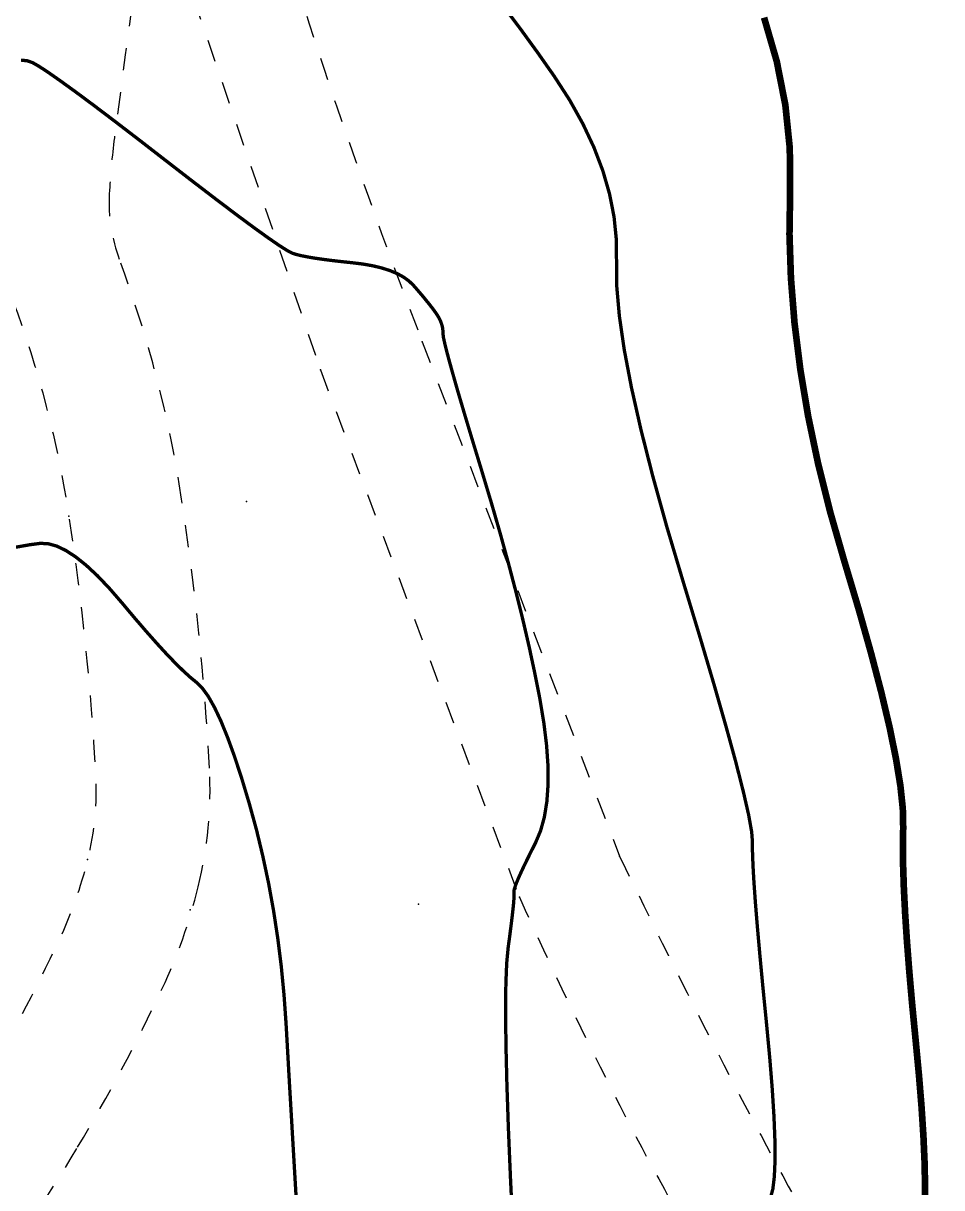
# Model space of a CAD drawing. Extents: x 940 to 1495, y 832 to 1212.
# Drawn here: x 1248.83 to 1269.52, y 887.96 to 914.19 of the extents above; entities that cross this region are included whole.
import ezdxf

# ---------------------------------------------------------------- set-up
doc = ezdxf.new("R2010")
doc.units = 0
doc.header["$LTSCALE"] = 0.5
doc.header["$PDSIZE"] = 0.2
doc.linetypes.add('X6', pattern=[2, 1, -1])
for name, color, linetype in [('DGX', 2, 'CONTINUOUS'), ('DLSS', 4, 'CONTINUOUS'), ('ZDH', 1, 'CONTINUOUS')]:
    doc.layers.add(name, color=color, linetype=linetype)

msp = doc.modelspace()

# ---------------------------------------------------------------- linework, layer by layer
at = {"layer": 'DGX', "linetype": 'Continuous', "const_width": 0.075, "flags": 128}
for points in [[(1265.66, 887.742), (1265.712, 887.935), (1265.745, 888.214), (1265.761, 888.578), (1265.758, 889.028), (1265.737, 889.565), (1265.698, 890.187), (1265.641, 890.894), (1265.566, 891.688), (1265.487, 892.483), (1265.42, 893.195), (1265.364, 893.825), (1265.319, 894.373), (1265.286, 894.837), (1265.264, 895.219), (1265.253, 895.519), (1265.253, 895.736), (1265.234, 895.981), (1265.165, 896.366), (1265.045, 896.891), (1264.876, 897.555), (1264.655, 898.359), (1264.385, 899.303), (1264.064, 900.386), (1263.693, 901.609), (1263.323, 902.852), (1263.005, 903.998), (1262.739, 905.045), (1262.525, 905.995), (1262.363, 906.846), (1262.254, 907.599), (1262.196, 908.255), (1262.19, 908.812), (1262.186, 909.322), (1262.134, 909.836), (1262.032, 910.353), (1261.881, 910.875), (1261.681, 911.4), (1261.432, 911.93), (1261.135, 912.463), (1260.788, 913), (1260.407, 913.543), (1260.007, 914.094), (1259.586, 914.653)], [(1265.66, 887.742), (1265.712, 887.935), (1265.745, 888.214), (1265.761, 888.578), (1265.758, 889.028), (1265.737, 889.565), (1265.698, 890.187), (1265.641, 890.894), (1265.566, 891.688), (1265.487, 892.483), (1265.42, 893.195), (1265.364, 893.825), (1265.319, 894.373), (1265.286, 894.837), (1265.264, 895.219), (1265.253, 895.519), (1265.253, 895.736), (1265.234, 895.981), (1265.165, 896.366), (1265.045, 896.891), (1264.876, 897.555), (1264.655, 898.359), (1264.385, 899.303), (1264.064, 900.386), (1263.693, 901.609), (1263.323, 902.852), (1263.005, 903.998), (1262.739, 905.045), (1262.525, 905.995), (1262.363, 906.846), (1262.254, 907.599), (1262.196, 908.255), (1262.19, 908.812), (1262.186, 909.322), (1262.134, 909.836), (1262.032, 910.353), (1261.881, 910.875), (1261.681, 911.4), (1261.432, 911.93), (1261.135, 912.463), (1260.788, 913), (1260.407, 913.543), (1260.007, 914.094), (1259.586, 914.653)], [(1265.66, 887.742), (1265.712, 887.935), (1265.745, 888.214), (1265.761, 888.578), (1265.758, 889.028), (1265.737, 889.565), (1265.698, 890.187), (1265.641, 890.894), (1265.566, 891.688), (1265.487, 892.483), (1265.42, 893.195), (1265.364, 893.825), (1265.319, 894.373), (1265.286, 894.837), (1265.264, 895.219), (1265.253, 895.519), (1265.253, 895.736), (1265.234, 895.981), (1265.165, 896.366), (1265.045, 896.891), (1264.876, 897.555), (1264.655, 898.359), (1264.385, 899.303), (1264.064, 900.386), (1263.693, 901.609), (1263.323, 902.852), (1263.005, 903.998), (1262.739, 905.045), (1262.525, 905.995), (1262.363, 906.846), (1262.254, 907.599), (1262.196, 908.255), (1262.19, 908.812), (1262.186, 909.322), (1262.134, 909.836), (1262.032, 910.353), (1261.881, 910.875), (1261.681, 911.4), (1261.432, 911.93), (1261.135, 912.463), (1260.788, 913), (1260.407, 913.543), (1260.007, 914.094), (1259.586, 914.653)], [(1265.66, 887.742), (1265.712, 887.935), (1265.745, 888.214), (1265.761, 888.578), (1265.758, 889.028), (1265.737, 889.565), (1265.698, 890.187), (1265.641, 890.894), (1265.566, 891.688), (1265.487, 892.483), (1265.42, 893.195), (1265.364, 893.825), (1265.319, 894.373), (1265.286, 894.837), (1265.264, 895.219), (1265.253, 895.519), (1265.253, 895.736), (1265.234, 895.981), (1265.165, 896.366), (1265.045, 896.891), (1264.876, 897.555), (1264.655, 898.359), (1264.385, 899.303), (1264.064, 900.386), (1263.693, 901.609), (1263.323, 902.852), (1263.005, 903.998), (1262.739, 905.045), (1262.525, 905.995), (1262.363, 906.846), (1262.254, 907.599), (1262.196, 908.255), (1262.19, 908.812), (1262.186, 909.322), (1262.134, 909.836), (1262.032, 910.353), (1261.881, 910.875), (1261.681, 911.4), (1261.432, 911.93), (1261.135, 912.463), (1260.788, 913), (1260.407, 913.543), (1260.007, 914.094), (1259.586, 914.653)], [(1265.66, 887.742), (1265.712, 887.935), (1265.745, 888.214), (1265.761, 888.578), (1265.758, 889.028), (1265.737, 889.565), (1265.698, 890.187), (1265.641, 890.894), (1265.566, 891.688), (1265.487, 892.483), (1265.42, 893.195), (1265.364, 893.825), (1265.319, 894.373), (1265.286, 894.837), (1265.264, 895.219), (1265.253, 895.519), (1265.253, 895.736), (1265.234, 895.981), (1265.165, 896.366), (1265.045, 896.891), (1264.876, 897.555), (1264.655, 898.359), (1264.385, 899.303), (1264.064, 900.386), (1263.693, 901.609), (1263.323, 902.852), (1263.005, 903.998), (1262.739, 905.045), (1262.525, 905.995), (1262.363, 906.846), (1262.254, 907.599), (1262.196, 908.255), (1262.19, 908.812), (1262.186, 909.322), (1262.134, 909.836), (1262.032, 910.353), (1261.881, 910.875), (1261.681, 911.4), (1261.432, 911.93), (1261.135, 912.463), (1260.788, 913), (1260.407, 913.543), (1260.007, 914.094), (1259.586, 914.653)], [(1265.66, 887.742), (1265.712, 887.935), (1265.745, 888.214), (1265.761, 888.578), (1265.758, 889.028), (1265.737, 889.565), (1265.698, 890.187), (1265.641, 890.894), (1265.566, 891.688), (1265.487, 892.483), (1265.42, 893.195), (1265.364, 893.825), (1265.319, 894.373), (1265.286, 894.837), (1265.264, 895.219), (1265.253, 895.519), (1265.253, 895.736), (1265.234, 895.981), (1265.165, 896.366), (1265.045, 896.891), (1264.876, 897.555), (1264.655, 898.359), (1264.385, 899.303), (1264.064, 900.386), (1263.693, 901.609), (1263.323, 902.852), (1263.005, 903.998), (1262.739, 905.045), (1262.525, 905.995), (1262.363, 906.846), (1262.254, 907.599), (1262.196, 908.255), (1262.19, 908.812), (1262.186, 909.322), (1262.134, 909.836), (1262.032, 910.353), (1261.881, 910.875), (1261.681, 911.4), (1261.432, 911.93), (1261.135, 912.463), (1260.788, 913), (1260.407, 913.543), (1260.007, 914.094), (1259.586, 914.653)], [(1259.863, 886.88), (1259.802, 888.155), (1259.754, 889.297), (1259.72, 890.307), (1259.699, 891.185), (1259.691, 891.93), (1259.697, 892.544), (1259.716, 893.025), (1259.749, 893.373), (1259.785, 893.64), (1259.815, 893.875), (1259.84, 894.078), (1259.859, 894.249), (1259.873, 894.388), (1259.88, 894.496), (1259.882, 894.571), (1259.878, 894.615), (1259.88, 894.657), (1259.899, 894.727), (1259.934, 894.825), (1259.987, 894.951), (1260.056, 895.104), (1260.143, 895.286), (1260.246, 895.496), (1260.366, 895.734), (1260.48, 896.005), (1260.565, 896.314), (1260.621, 896.662), (1260.648, 897.047), (1260.646, 897.471), (1260.614, 897.933), (1260.553, 898.433), (1260.464, 898.971), (1260.352, 899.539), (1260.226, 900.128), (1260.085, 900.737), (1259.929, 901.367), (1259.758, 902.018), (1259.573, 902.69), (1259.373, 903.383), (1259.159, 904.096), (1258.951, 904.778), (1258.771, 905.376), (1258.619, 905.891), (1258.496, 906.322), (1258.4, 906.669), (1258.332, 906.932), (1258.292, 907.112), (1258.28, 907.208), (1258.28, 907.262), (1258.274, 907.317), (1258.263, 907.372), (1258.247, 907.427), (1258.226, 907.483), (1258.2, 907.539), (1258.168, 907.596), (1258.131, 907.653), (1258.089, 907.713), (1258.04, 907.779), (1257.985, 907.85), (1257.923, 907.927), (1257.856, 908.01), (1257.782, 908.098), (1257.702, 908.191), (1257.615, 908.291), (1257.515, 908.388), (1257.394, 908.476), (1257.253, 908.554), (1257.09, 908.622), (1256.906, 908.681), (1256.702, 908.731), (1256.477, 908.771), (1256.231, 908.801), (1255.985, 908.827), (1255.762, 908.853), (1255.562, 908.879), (1255.384, 908.905), (1255.228, 908.932), (1255.094, 908.958), (1254.983, 908.985), (1254.895, 909.012), (1254.782, 909.069), (1254.6, 909.184), (1254.347, 909.358), (1254.024, 909.59), (1253.631, 909.881), (1253.168, 910.231), (1252.635, 910.639), (1252.031, 911.106), (1251.426, 911.575), (1250.886, 911.989), (1250.413, 912.347), (1250.005, 912.65), (1249.663, 912.897), (1249.387, 913.09), (1249.178, 913.227), (1249.034, 913.309), (1248.914, 913.35), (1248.776, 913.365)], [(1259.863, 886.88), (1259.802, 888.155), (1259.754, 889.297), (1259.72, 890.307), (1259.699, 891.185), (1259.691, 891.93), (1259.697, 892.544), (1259.716, 893.025), (1259.749, 893.373), (1259.785, 893.64), (1259.815, 893.875), (1259.84, 894.078), (1259.859, 894.249), (1259.873, 894.388), (1259.88, 894.496), (1259.882, 894.571), (1259.878, 894.615), (1259.88, 894.657), (1259.899, 894.727), (1259.934, 894.825), (1259.987, 894.951), (1260.056, 895.104), (1260.143, 895.286), (1260.246, 895.496), (1260.366, 895.734), (1260.48, 896.005), (1260.565, 896.314), (1260.621, 896.662), (1260.648, 897.047), (1260.646, 897.471), (1260.614, 897.933), (1260.553, 898.433), (1260.464, 898.971), (1260.352, 899.539), (1260.226, 900.128), (1260.085, 900.737), (1259.929, 901.367), (1259.758, 902.018), (1259.573, 902.69), (1259.373, 903.383), (1259.159, 904.096), (1258.951, 904.778), (1258.771, 905.376), (1258.619, 905.891), (1258.496, 906.322), (1258.4, 906.669), (1258.332, 906.932), (1258.292, 907.112), (1258.28, 907.208), (1258.28, 907.262), (1258.274, 907.317), (1258.263, 907.372), (1258.247, 907.427), (1258.226, 907.483), (1258.2, 907.539), (1258.168, 907.596), (1258.131, 907.653), (1258.089, 907.713), (1258.04, 907.779), (1257.985, 907.85), (1257.923, 907.927), (1257.856, 908.01), (1257.782, 908.098), (1257.702, 908.191), (1257.615, 908.291), (1257.515, 908.388), (1257.394, 908.476), (1257.253, 908.554), (1257.09, 908.622), (1256.906, 908.681), (1256.702, 908.731), (1256.477, 908.771), (1256.231, 908.801), (1255.985, 908.827), (1255.762, 908.853), (1255.562, 908.879), (1255.384, 908.905), (1255.228, 908.932), (1255.094, 908.958), (1254.983, 908.985), (1254.895, 909.012), (1254.782, 909.069), (1254.6, 909.184), (1254.347, 909.358), (1254.024, 909.59), (1253.631, 909.881), (1253.168, 910.231), (1252.635, 910.639), (1252.031, 911.106), (1251.426, 911.575), (1250.886, 911.989), (1250.413, 912.347), (1250.005, 912.65), (1249.663, 912.897), (1249.387, 913.09), (1249.178, 913.227), (1249.034, 913.309), (1248.914, 913.35), (1248.776, 913.365)], [(1259.863, 886.88), (1259.802, 888.155), (1259.754, 889.297), (1259.72, 890.307), (1259.699, 891.185), (1259.691, 891.93), (1259.697, 892.544), (1259.716, 893.025), (1259.749, 893.373), (1259.785, 893.64), (1259.815, 893.875), (1259.84, 894.078), (1259.859, 894.249), (1259.873, 894.388), (1259.88, 894.496), (1259.882, 894.571), (1259.878, 894.615), (1259.88, 894.657), (1259.899, 894.727), (1259.934, 894.825), (1259.987, 894.951), (1260.056, 895.104), (1260.143, 895.286), (1260.246, 895.496), (1260.366, 895.734), (1260.48, 896.005), (1260.565, 896.314), (1260.621, 896.662), (1260.648, 897.047), (1260.646, 897.471), (1260.614, 897.933), (1260.553, 898.433), (1260.464, 898.971), (1260.352, 899.539), (1260.226, 900.128), (1260.085, 900.737), (1259.929, 901.367), (1259.758, 902.018), (1259.573, 902.69), (1259.373, 903.383), (1259.159, 904.096), (1258.951, 904.778), (1258.771, 905.376), (1258.619, 905.891), (1258.496, 906.322), (1258.4, 906.669), (1258.332, 906.932), (1258.292, 907.112), (1258.28, 907.208), (1258.28, 907.262), (1258.274, 907.317), (1258.263, 907.372), (1258.247, 907.427), (1258.226, 907.483), (1258.2, 907.539), (1258.168, 907.596), (1258.131, 907.653), (1258.089, 907.713), (1258.04, 907.779), (1257.985, 907.85), (1257.923, 907.927), (1257.856, 908.01), (1257.782, 908.098), (1257.702, 908.191), (1257.615, 908.291), (1257.515, 908.388), (1257.394, 908.476), (1257.253, 908.554), (1257.09, 908.622), (1256.906, 908.681), (1256.702, 908.731), (1256.477, 908.771), (1256.231, 908.801), (1255.985, 908.827), (1255.762, 908.853), (1255.562, 908.879), (1255.384, 908.905), (1255.228, 908.932), (1255.094, 908.958), (1254.983, 908.985), (1254.895, 909.012), (1254.782, 909.069), (1254.6, 909.184), (1254.347, 909.358), (1254.024, 909.59), (1253.631, 909.881), (1253.168, 910.231), (1252.635, 910.639), (1252.031, 911.106), (1251.426, 911.575), (1250.886, 911.989), (1250.413, 912.347), (1250.005, 912.65), (1249.663, 912.897), (1249.387, 913.09), (1249.178, 913.227), (1249.034, 913.309), (1248.914, 913.35), (1248.776, 913.365)], [(1259.863, 886.88), (1259.802, 888.155), (1259.754, 889.297), (1259.72, 890.307), (1259.699, 891.185), (1259.691, 891.93), (1259.697, 892.544), (1259.716, 893.025), (1259.749, 893.373), (1259.785, 893.64), (1259.815, 893.875), (1259.84, 894.078), (1259.859, 894.249), (1259.873, 894.388), (1259.88, 894.496), (1259.882, 894.571), (1259.878, 894.615), (1259.88, 894.657), (1259.899, 894.727), (1259.934, 894.825), (1259.987, 894.951), (1260.056, 895.104), (1260.143, 895.286), (1260.246, 895.496), (1260.366, 895.734), (1260.48, 896.005), (1260.565, 896.314), (1260.621, 896.662), (1260.648, 897.047), (1260.646, 897.471), (1260.614, 897.933), (1260.553, 898.433), (1260.464, 898.971), (1260.352, 899.539), (1260.226, 900.128), (1260.085, 900.737), (1259.929, 901.367), (1259.758, 902.018), (1259.573, 902.69), (1259.373, 903.383), (1259.159, 904.096), (1258.951, 904.778), (1258.771, 905.376), (1258.619, 905.891), (1258.496, 906.322), (1258.4, 906.669), (1258.332, 906.932), (1258.292, 907.112), (1258.28, 907.208), (1258.28, 907.262), (1258.274, 907.317), (1258.263, 907.372), (1258.247, 907.427), (1258.226, 907.483), (1258.2, 907.539), (1258.168, 907.596), (1258.131, 907.653), (1258.089, 907.713), (1258.04, 907.779), (1257.985, 907.85), (1257.923, 907.927), (1257.856, 908.01), (1257.782, 908.098), (1257.702, 908.191), (1257.615, 908.291), (1257.515, 908.388), (1257.394, 908.476), (1257.253, 908.554), (1257.09, 908.622), (1256.906, 908.681), (1256.702, 908.731), (1256.477, 908.771), (1256.231, 908.801), (1255.985, 908.827), (1255.762, 908.853), (1255.562, 908.879), (1255.384, 908.905), (1255.228, 908.932), (1255.094, 908.958), (1254.983, 908.985), (1254.895, 909.012), (1254.782, 909.069), (1254.6, 909.184), (1254.347, 909.358), (1254.024, 909.59), (1253.631, 909.881), (1253.168, 910.231), (1252.635, 910.639), (1252.031, 911.106), (1251.426, 911.575), (1250.886, 911.989), (1250.413, 912.347), (1250.005, 912.65), (1249.663, 912.897), (1249.387, 913.09), (1249.178, 913.227), (1249.034, 913.309), (1248.914, 913.35), (1248.776, 913.365)], [(1259.863, 886.88), (1259.802, 888.155), (1259.754, 889.297), (1259.72, 890.307), (1259.699, 891.185), (1259.691, 891.93), (1259.697, 892.544), (1259.716, 893.025), (1259.749, 893.373), (1259.785, 893.64), (1259.815, 893.875), (1259.84, 894.078), (1259.859, 894.249), (1259.873, 894.388), (1259.88, 894.496), (1259.882, 894.571), (1259.878, 894.615), (1259.88, 894.657), (1259.899, 894.727), (1259.934, 894.825), (1259.987, 894.951), (1260.056, 895.104), (1260.143, 895.286), (1260.246, 895.496), (1260.366, 895.734), (1260.48, 896.005), (1260.565, 896.314), (1260.621, 896.662), (1260.648, 897.047), (1260.646, 897.471), (1260.614, 897.933), (1260.553, 898.433), (1260.464, 898.971), (1260.352, 899.539), (1260.226, 900.128), (1260.085, 900.737), (1259.929, 901.367), (1259.758, 902.018), (1259.573, 902.69), (1259.373, 903.383), (1259.159, 904.096), (1258.951, 904.778), (1258.771, 905.376), (1258.619, 905.891), (1258.496, 906.322), (1258.4, 906.669), (1258.332, 906.932), (1258.292, 907.112), (1258.28, 907.208), (1258.28, 907.262), (1258.274, 907.317), (1258.263, 907.372), (1258.247, 907.427), (1258.226, 907.483), (1258.2, 907.539), (1258.168, 907.596), (1258.131, 907.653), (1258.089, 907.713), (1258.04, 907.779), (1257.985, 907.85), (1257.923, 907.927), (1257.856, 908.01), (1257.782, 908.098), (1257.702, 908.191), (1257.615, 908.291), (1257.515, 908.388), (1257.394, 908.476), (1257.253, 908.554), (1257.09, 908.622), (1256.906, 908.681), (1256.702, 908.731), (1256.477, 908.771), (1256.231, 908.801), (1255.985, 908.827), (1255.762, 908.853), (1255.562, 908.879), (1255.384, 908.905), (1255.228, 908.932), (1255.094, 908.958), (1254.983, 908.985), (1254.895, 909.012), (1254.782, 909.069), (1254.6, 909.184), (1254.347, 909.358), (1254.024, 909.59), (1253.631, 909.881), (1253.168, 910.231), (1252.635, 910.639), (1252.031, 911.106), (1251.426, 911.575), (1250.886, 911.989), (1250.413, 912.347), (1250.005, 912.65), (1249.663, 912.897), (1249.387, 913.09), (1249.178, 913.227), (1249.034, 913.309), (1248.914, 913.35), (1248.776, 913.365)], [(1259.863, 886.88), (1259.802, 888.155), (1259.754, 889.297), (1259.72, 890.307), (1259.699, 891.185), (1259.691, 891.93), (1259.697, 892.544), (1259.716, 893.025), (1259.749, 893.373), (1259.785, 893.64), (1259.815, 893.875), (1259.84, 894.078), (1259.859, 894.249), (1259.873, 894.388), (1259.88, 894.496), (1259.882, 894.571), (1259.878, 894.615), (1259.88, 894.657), (1259.899, 894.727), (1259.934, 894.825), (1259.987, 894.951), (1260.056, 895.104), (1260.143, 895.286), (1260.246, 895.496), (1260.366, 895.734), (1260.48, 896.005), (1260.565, 896.314), (1260.621, 896.662), (1260.648, 897.047), (1260.646, 897.471), (1260.614, 897.933), (1260.553, 898.433), (1260.464, 898.971), (1260.352, 899.539), (1260.226, 900.128), (1260.085, 900.737), (1259.929, 901.367), (1259.758, 902.018), (1259.573, 902.69), (1259.373, 903.383), (1259.159, 904.096), (1258.951, 904.778), (1258.771, 905.376), (1258.619, 905.891), (1258.496, 906.322), (1258.4, 906.669), (1258.332, 906.932), (1258.292, 907.112), (1258.28, 907.208), (1258.28, 907.262), (1258.274, 907.317), (1258.263, 907.372), (1258.247, 907.427), (1258.226, 907.483), (1258.2, 907.539), (1258.168, 907.596), (1258.131, 907.653), (1258.089, 907.713), (1258.04, 907.779), (1257.985, 907.85), (1257.923, 907.927), (1257.856, 908.01), (1257.782, 908.098), (1257.702, 908.191), (1257.615, 908.291), (1257.515, 908.388), (1257.394, 908.476), (1257.253, 908.554), (1257.09, 908.622), (1256.906, 908.681), (1256.702, 908.731), (1256.477, 908.771), (1256.231, 908.801), (1255.985, 908.827), (1255.762, 908.853), (1255.562, 908.879), (1255.384, 908.905), (1255.228, 908.932), (1255.094, 908.958), (1254.983, 908.985), (1254.895, 909.012), (1254.782, 909.069), (1254.6, 909.184), (1254.347, 909.358), (1254.024, 909.59), (1253.631, 909.881), (1253.168, 910.231), (1252.635, 910.639), (1252.031, 911.106), (1251.426, 911.575), (1250.886, 911.989), (1250.413, 912.347), (1250.005, 912.65), (1249.663, 912.897), (1249.387, 913.09), (1249.178, 913.227), (1249.034, 913.309), (1248.914, 913.35), (1248.776, 913.365)], [(1254.999, 887.291), (1254.953, 888.077), (1254.908, 888.84), (1254.865, 889.579), (1254.823, 890.294), (1254.784, 890.985), (1254.746, 891.652), (1254.7, 892.303), (1254.638, 892.946), (1254.559, 893.579), (1254.464, 894.204), (1254.352, 894.821), (1254.223, 895.428), (1254.079, 896.027), (1253.917, 896.617), (1253.75, 897.173), (1253.588, 897.667), (1253.431, 898.1), (1253.28, 898.472), (1253.134, 898.782), (1252.993, 899.032), (1252.857, 899.22), (1252.727, 899.347), (1252.589, 899.46), (1252.431, 899.604), (1252.252, 899.78), (1252.052, 899.988), (1251.832, 900.228), (1251.592, 900.499), (1251.331, 900.802), (1251.05, 901.137), (1250.766, 901.465), (1250.497, 901.748), (1250.244, 901.984), (1250.006, 902.174), (1249.783, 902.319), (1249.576, 902.418), (1249.383, 902.471), (1249.207, 902.478), (1248.978, 902.448), (1248.629, 902.387)], [(1254.999, 887.291), (1254.953, 888.077), (1254.908, 888.84), (1254.865, 889.579), (1254.823, 890.294), (1254.784, 890.985), (1254.746, 891.652), (1254.7, 892.303), (1254.638, 892.946), (1254.559, 893.579), (1254.464, 894.204), (1254.352, 894.821), (1254.223, 895.428), (1254.079, 896.027), (1253.917, 896.617), (1253.75, 897.173), (1253.588, 897.667), (1253.431, 898.1), (1253.28, 898.472), (1253.134, 898.782), (1252.993, 899.032), (1252.857, 899.22), (1252.727, 899.347), (1252.589, 899.46), (1252.431, 899.604), (1252.252, 899.78), (1252.052, 899.988), (1251.832, 900.228), (1251.592, 900.499), (1251.331, 900.802), (1251.05, 901.137), (1250.766, 901.465), (1250.497, 901.748), (1250.244, 901.984), (1250.006, 902.174), (1249.783, 902.319), (1249.576, 902.418), (1249.383, 902.471), (1249.207, 902.478), (1248.978, 902.448), (1248.629, 902.387)], [(1254.999, 887.291), (1254.953, 888.077), (1254.908, 888.84), (1254.865, 889.579), (1254.823, 890.294), (1254.784, 890.985), (1254.746, 891.652), (1254.7, 892.303), (1254.638, 892.946), (1254.559, 893.579), (1254.464, 894.204), (1254.352, 894.821), (1254.223, 895.428), (1254.079, 896.027), (1253.917, 896.617), (1253.75, 897.173), (1253.588, 897.667), (1253.431, 898.1), (1253.28, 898.472), (1253.134, 898.782), (1252.993, 899.032), (1252.857, 899.22), (1252.727, 899.347), (1252.589, 899.46), (1252.431, 899.604), (1252.252, 899.78), (1252.052, 899.988), (1251.832, 900.228), (1251.592, 900.499), (1251.331, 900.802), (1251.05, 901.137), (1250.766, 901.465), (1250.497, 901.748), (1250.244, 901.984), (1250.006, 902.174), (1249.783, 902.319), (1249.576, 902.418), (1249.383, 902.471), (1249.207, 902.478), (1248.978, 902.448), (1248.629, 902.387)], [(1254.999, 887.291), (1254.953, 888.077), (1254.908, 888.84), (1254.865, 889.579), (1254.823, 890.294), (1254.784, 890.985), (1254.746, 891.652), (1254.7, 892.303), (1254.638, 892.946), (1254.559, 893.579), (1254.464, 894.204), (1254.352, 894.821), (1254.223, 895.428), (1254.079, 896.027), (1253.917, 896.617), (1253.75, 897.173), (1253.588, 897.667), (1253.431, 898.1), (1253.28, 898.472), (1253.134, 898.782), (1252.993, 899.032), (1252.857, 899.22), (1252.727, 899.347), (1252.589, 899.46), (1252.431, 899.604), (1252.252, 899.78), (1252.052, 899.988), (1251.832, 900.228), (1251.592, 900.499), (1251.331, 900.802), (1251.05, 901.137), (1250.766, 901.465), (1250.497, 901.748), (1250.244, 901.984), (1250.006, 902.174), (1249.783, 902.319), (1249.576, 902.418), (1249.383, 902.471), (1249.207, 902.478), (1248.978, 902.448), (1248.629, 902.387)], [(1254.999, 887.291), (1254.953, 888.077), (1254.908, 888.84), (1254.865, 889.579), (1254.823, 890.294), (1254.784, 890.985), (1254.746, 891.652), (1254.7, 892.303), (1254.638, 892.946), (1254.559, 893.579), (1254.464, 894.204), (1254.352, 894.821), (1254.223, 895.428), (1254.079, 896.027), (1253.917, 896.617), (1253.75, 897.173), (1253.588, 897.667), (1253.431, 898.1), (1253.28, 898.472), (1253.134, 898.782), (1252.993, 899.032), (1252.857, 899.22), (1252.727, 899.347), (1252.589, 899.46), (1252.431, 899.604), (1252.252, 899.78), (1252.052, 899.988), (1251.832, 900.228), (1251.592, 900.499), (1251.331, 900.802), (1251.05, 901.137), (1250.766, 901.465), (1250.497, 901.748), (1250.244, 901.984), (1250.006, 902.174), (1249.783, 902.319), (1249.576, 902.418), (1249.383, 902.471), (1249.207, 902.478), (1248.978, 902.448), (1248.629, 902.387)], [(1254.999, 887.291), (1254.953, 888.077), (1254.908, 888.84), (1254.865, 889.579), (1254.823, 890.294), (1254.784, 890.985), (1254.746, 891.652), (1254.7, 892.303), (1254.638, 892.946), (1254.559, 893.579), (1254.464, 894.204), (1254.352, 894.821), (1254.223, 895.428), (1254.079, 896.027), (1253.917, 896.617), (1253.75, 897.173), (1253.588, 897.667), (1253.431, 898.1), (1253.28, 898.472), (1253.134, 898.782), (1252.993, 899.032), (1252.857, 899.22), (1252.727, 899.347), (1252.589, 899.46), (1252.431, 899.604), (1252.252, 899.78), (1252.052, 899.988), (1251.832, 900.228), (1251.592, 900.499), (1251.331, 900.802), (1251.05, 901.137), (1250.766, 901.465), (1250.497, 901.748), (1250.244, 901.984), (1250.006, 902.174), (1249.783, 902.319), (1249.576, 902.418), (1249.383, 902.471), (1249.207, 902.478), (1248.978, 902.448), (1248.629, 902.387)]]:
    msp.add_lwpolyline(points, dxfattribs=at)
at = {"layer": 'DGX', "color": 3, "linetype": 'Continuous', "const_width": 0.15, "flags": 128}
msp.add_lwpolyline([(1269.134, 887.537), (1269.14, 887.996), (1269.13, 888.522), (1269.104, 889.114), (1269.062, 889.772), (1269.003, 890.496), (1268.928, 891.286), (1268.851, 892.082), (1268.786, 892.821), (1268.733, 893.504), (1268.692, 894.132), (1268.663, 894.703), (1268.646, 895.218), (1268.641, 895.676), (1268.648, 896.079), (1268.639, 896.501), (1268.585, 897.016), (1268.486, 897.624), (1268.343, 898.327), (1268.155, 899.123), (1267.922, 900.012), (1267.645, 900.995), (1267.323, 902.072), (1267.003, 903.186), (1266.73, 904.279), (1266.505, 905.352), (1266.329, 906.405), (1266.2, 907.438), (1266.119, 908.451), (1266.086, 909.443), (1266.101, 910.416), (1266.093, 911.382), (1265.993, 912.355), (1265.8, 913.335), (1265.514, 914.323)], dxfattribs=at)
msp.add_lwpolyline([(1269.134, 887.537), (1269.14, 887.996), (1269.13, 888.522), (1269.104, 889.114), (1269.062, 889.772), (1269.003, 890.496), (1268.928, 891.286), (1268.851, 892.082), (1268.786, 892.821), (1268.733, 893.504), (1268.692, 894.132), (1268.663, 894.703), (1268.646, 895.218), (1268.641, 895.676), (1268.648, 896.079), (1268.639, 896.501), (1268.585, 897.016), (1268.486, 897.624), (1268.343, 898.327), (1268.155, 899.123), (1267.922, 900.012), (1267.645, 900.995), (1267.323, 902.072), (1267.003, 903.186), (1266.73, 904.279), (1266.505, 905.352), (1266.329, 906.405), (1266.2, 907.438), (1266.119, 908.451), (1266.086, 909.443), (1266.101, 910.416), (1266.093, 911.382), (1265.993, 912.355), (1265.8, 913.335), (1265.514, 914.323)], dxfattribs=at)
msp.add_lwpolyline([(1269.134, 887.537), (1269.14, 887.996), (1269.13, 888.522), (1269.104, 889.114), (1269.062, 889.772), (1269.003, 890.496), (1268.928, 891.286), (1268.851, 892.082), (1268.786, 892.821), (1268.733, 893.504), (1268.692, 894.132), (1268.663, 894.703), (1268.646, 895.218), (1268.641, 895.676), (1268.648, 896.079), (1268.639, 896.501), (1268.585, 897.016), (1268.486, 897.624), (1268.343, 898.327), (1268.155, 899.123), (1267.922, 900.012), (1267.645, 900.995), (1267.323, 902.072), (1267.003, 903.186), (1266.73, 904.279), (1266.505, 905.352), (1266.329, 906.405), (1266.2, 907.438), (1266.119, 908.451), (1266.086, 909.443), (1266.101, 910.416), (1266.093, 911.382), (1265.993, 912.355), (1265.8, 913.335), (1265.514, 914.323)], dxfattribs=at)
msp.add_lwpolyline([(1269.134, 887.537), (1269.14, 887.996), (1269.13, 888.522), (1269.104, 889.114), (1269.062, 889.772), (1269.003, 890.496), (1268.928, 891.286), (1268.851, 892.082), (1268.786, 892.821), (1268.733, 893.504), (1268.692, 894.132), (1268.663, 894.703), (1268.646, 895.218), (1268.641, 895.676), (1268.648, 896.079), (1268.639, 896.501), (1268.585, 897.016), (1268.486, 897.624), (1268.343, 898.327), (1268.155, 899.123), (1267.922, 900.012), (1267.645, 900.995), (1267.323, 902.072), (1267.003, 903.186), (1266.73, 904.279), (1266.505, 905.352), (1266.329, 906.405), (1266.2, 907.438), (1266.119, 908.451), (1266.086, 909.443), (1266.101, 910.416), (1266.093, 911.382), (1265.993, 912.355), (1265.8, 913.335), (1265.514, 914.323)], dxfattribs=at)
msp.add_lwpolyline([(1269.134, 887.537), (1269.14, 887.996), (1269.13, 888.522), (1269.104, 889.114), (1269.062, 889.772), (1269.003, 890.496), (1268.928, 891.286), (1268.851, 892.082), (1268.786, 892.821), (1268.733, 893.504), (1268.692, 894.132), (1268.663, 894.703), (1268.646, 895.218), (1268.641, 895.676), (1268.648, 896.079), (1268.639, 896.501), (1268.585, 897.016), (1268.486, 897.624), (1268.343, 898.327), (1268.155, 899.123), (1267.922, 900.012), (1267.645, 900.995), (1267.323, 902.072), (1267.003, 903.186), (1266.73, 904.279), (1266.505, 905.352), (1266.329, 906.405), (1266.2, 907.438), (1266.119, 908.451), (1266.086, 909.443), (1266.101, 910.416), (1266.093, 911.382), (1265.993, 912.355), (1265.8, 913.335), (1265.514, 914.323)], dxfattribs=at)
msp.add_lwpolyline([(1269.134, 887.537), (1269.14, 887.996), (1269.13, 888.522), (1269.104, 889.114), (1269.062, 889.772), (1269.003, 890.496), (1268.928, 891.286), (1268.851, 892.082), (1268.786, 892.821), (1268.733, 893.504), (1268.692, 894.132), (1268.663, 894.703), (1268.646, 895.218), (1268.641, 895.676), (1268.648, 896.079), (1268.639, 896.501), (1268.585, 897.016), (1268.486, 897.624), (1268.343, 898.327), (1268.155, 899.123), (1267.922, 900.012), (1267.645, 900.995), (1267.323, 902.072), (1267.003, 903.186), (1266.73, 904.279), (1266.505, 905.352), (1266.329, 906.405), (1266.2, 907.438), (1266.119, 908.451), (1266.086, 909.443), (1266.101, 910.416), (1266.093, 911.382), (1265.993, 912.355), (1265.8, 913.335), (1265.514, 914.323)], dxfattribs=at)
at = {"layer": 'DLSS', "linetype": 'X6', "flags": 128}
for points in [[(1252.417, 926.991, 0.016011), (1252.429, 925.034, 0.045373), (1252.518, 924.348, 0.007345), (1252.78, 923.25, 0.001687), (1254.007, 918.493, 0.016154), (1255.465, 913.574, 0.011897), (1257.815, 907.017)], [(1250.094, 923.665, 0.003672), (1249.564, 920.693, 0.006367), (1249.292, 918.973, 0.003907), (1248.33, 911.946, 0.018912), (1248.198, 910.486, 0.102821), (1248.584, 907.97, -0.051475), (1249.854, 903.088, -0.024367), (1250.454, 897.274, -0.074187), (1250.273, 895.354, -0.049448), (1249.63, 893.54, -0.025066), (1247.847, 890.197, -0.023889), (1245.47, 886.629, 0.020447), (1242.664, 882.48, 0.028072), (1238.848, 875.454, 0.01543), (1233.044, 862.123, 0.0312), (1232.5, 860.466, 0.010773), (1231.332, 855.555)], [(1262.259, 895.433, 0.005989), (1264.489, 890.963, 0.007251), (1266.428, 887.321, 0.000346), (1267.485, 885.407, 0.002885), (1267.613, 885.178, 0.04178), (1268.376, 884.064, 0.026604), (1269.799, 882.495, 0.052175), (1270.348, 882.055, 0.005066), (1276.461, 878.204, 0.032895), (1282.584, 874.968, 0.025335), (1290.964, 871.72)], [(1260.001, 894.51, 0.012893), (1262.262, 889.812, 0.015722), (1264.334, 886.072, 0.000561), (1265.449, 884.205, 0.003813), (1265.616, 883.931, 0.030261), (1266.647, 882.472, 0.023852), (1268.147, 880.774, 0.057043), (1268.743, 880.286, 0.005523), (1275.457, 876.071, 0.032133), (1281.586, 872.838, 0.024418), (1290.076, 869.523)]]:
    msp.add_lwpolyline(points, format="xyb", dxfattribs=at)
at = {"layer": 'DLSS', "linetype": 'X6'}
msp.add_lwpolyline([(1251.691, 917.6, 0.003345), (1250.879, 911.617, 0.018912), (1250.764, 910.351, 0.102821), (1250.992, 908.869, -0.051475), (1252.394, 903.476, -0.024367), (1253.02, 897.414, -0.074187), (1252.768, 894.738, -0.049448), (1251.955, 892.447, -0.025066), (1250.051, 888.876, -0.023889), (1247.538, 885.104, 0.020447), (1244.85, 881.129, 0.028072), (1241.171, 874.356, 0.01543), (1235.431, 861.17, 0.0312), (1234.986, 859.818, 0.010773), (1233.844, 855.015, 0.010773)], format="xyb", dxfattribs=at)
at = {"layer": 'DLSS', "linetype": 'X6', "flags": 128}
for points in [[(1251.691, 917.6), (1255.519, 906.385)], [(1257.815, 907.017), (1262.259, 895.433)], [(1255.519, 906.385), (1260.001, 894.51)]]:
    msp.add_lwpolyline(points, dxfattribs=at)
at = {"layer": 'ZDH', "linetype": 'Continuous'}
for p in [(1257.815, 907.017, 27.119), (1257.815, 907.017, 27.119), (1255.519, 906.385, 27.182), (1255.519, 906.385, 27.182), (1253.851, 903.419, 27.602), (1253.851, 903.419, 27.602), (1253.851, 903.419, 27.602), (1249.854, 903.088, 27.964), (1249.854, 903.088, 27.964), (1250.273, 895.354, 28.473), (1250.273, 895.354, 28.473), (1262.259, 895.433, 26.882), (1262.259, 895.433, 26.882), (1262.259, 895.433, 26.882), (1257.728, 894.353, 27.341), (1257.728, 894.353, 27.341), (1257.728, 894.353, 27.341), (1260.001, 894.51, 26.985), (1260.001, 894.51, 26.985), (1260.001, 894.51, 26.985), (1252.586, 894.223, 28.423), (1252.586, 894.223, 28.423)]:
    msp.add_point(p, dxfattribs=at)

doc.saveas('drawing.dxf')
